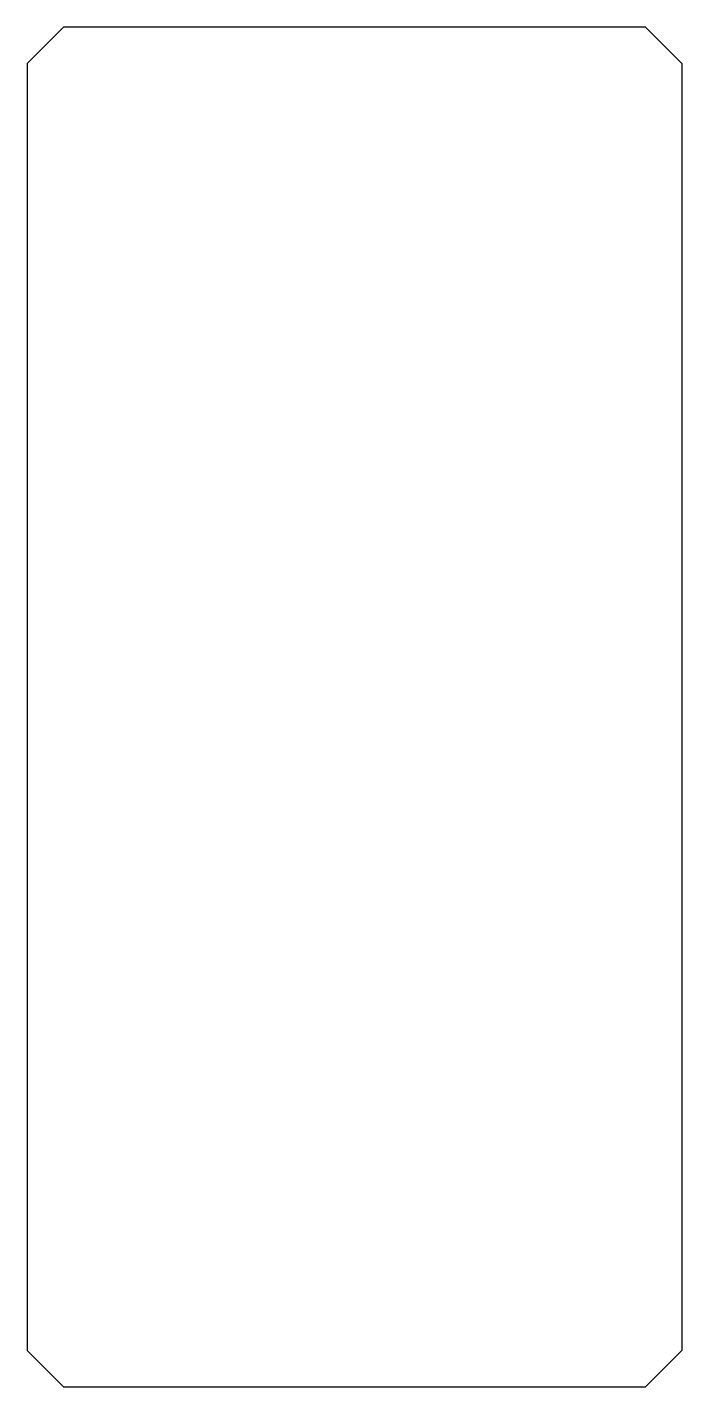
# Model space of a CAD drawing. Header units: millimetres. Extents: x -72 to 72, y -6 to 293.
import ezdxf

# ---------------------------------------------------------------- set-up
doc = ezdxf.new("R2010")
doc.units = ezdxf.units.MM

msp = doc.modelspace()

# ---------------------------------------------------------------- linework, layer by layer
at = {"color": 7, "linetype": 'Continuous', "lineweight": 25}
for p, q in [((-63.88, 292.95), (-71.88, 284.95)), ((63.88, 292.95), (-63.88, 292.95)), ((63.88, 292.95), (71.88, 284.95)), ((-71.88, 284.95), (-71.88, 2.25)), ((71.88, 284.95), (71.88, 2.25)), ((-71.88, 2.25), (-63.88, -5.75)), ((71.88, 2.25), (63.88, -5.75)), ((-63.88, -5.75), (63.88, -5.75))]:
    msp.add_line(p, q, dxfattribs=at)

doc.saveas('drawing.dxf')
